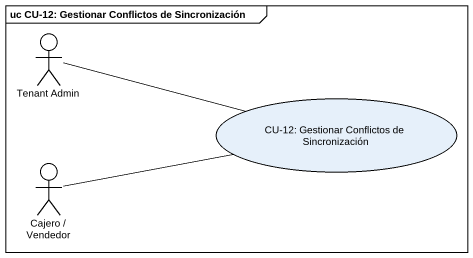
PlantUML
@startuml
mainframe uc CU-12: Gestionar Conflictos de Sincronización
actor "Tenant Admin" as Tenant_Admin
usecase "CU-12: Gestionar Conflictos de Sincronización" as CU_12_Gestionar_Conflictos
actor "Cajero / Vendedor" as Cajero_Vendedor
Tenant_Admin -right- CU_12_Gestionar_Conflictos
Cajero_Vendedor -right- CU_12_Gestionar_Conflictos
@enduml
